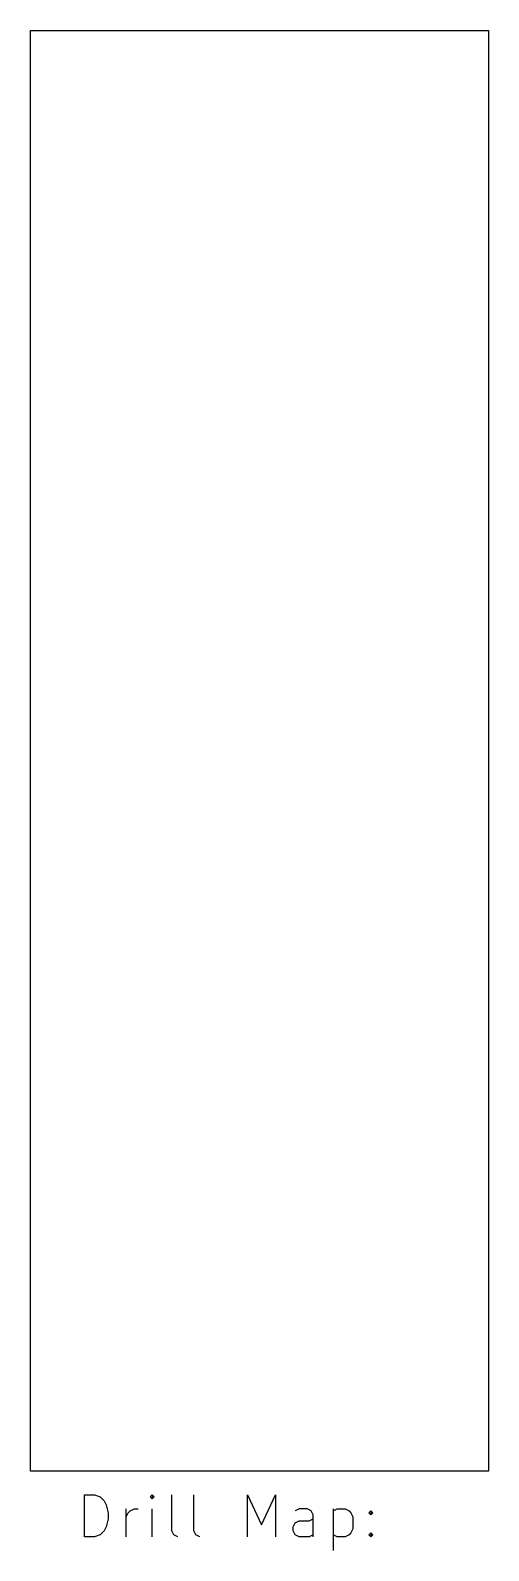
# Model space of a CAD drawing. Header units: millimetres. Extents: x 144 to 166, y -162.3 to -89.5.
import ezdxf

# ---------------------------------------------------------------- set-up
doc = ezdxf.new("R2010")
doc.units = ezdxf.units.MM
doc.layers.add('BLACK', color=250, linetype='CONTINUOUS')

msp = doc.modelspace()

# ---------------------------------------------------------------- linework, layer by layer
at = {"layer": 'BLACK', "linetype": 'CONTINUOUS'}
for p, q in [((144.035022, -89.5), (165.964977, -89.5)), ((144.035022, -158.519215), (144.035022, -89.5)), ((165.964977, -89.5), (165.964977, -158.519215)), ((165.964977, -158.519215), (144.035022, -158.519215)), ((146.61779, -161.659053), (146.61779, -159.659053)), ((146.61779, -159.659053), (147.09398, -159.659053)), ((147.09398, -159.659053), (147.379695, -159.754291)), ((147.379695, -159.754291), (147.570171, -159.944767)), ((147.570171, -159.944767), (147.665409, -160.135243)), ((147.665409, -160.135243), (147.760647, -160.516195)), ((149.855885, -159.659053), (149.760647, -159.754291)), ((149.760647, -159.754291), (149.855885, -159.849529)), ((149.951123, -159.754291), (149.855885, -159.659053)), ((149.855885, -159.659053), (149.855885, -159.849529)), ((149.855885, -159.849529), (149.951123, -159.754291)), ((150.808266, -161.373338), (150.808266, -159.659053)), ((151.855885, -161.373338), (151.855885, -159.659053)), ((154.427314, -161.659053), (154.427314, -159.659053)), ((154.427314, -159.659053), (155.093981, -161.087624)), ((155.093981, -161.087624), (155.760647, -159.659053)), ((155.760647, -159.659053), (155.760647, -161.659053)), ((147.760647, -160.80191), (147.665409, -161.182862)), ((147.760647, -160.516195), (147.760647, -160.80191)), ((148.61779, -161.659053), (148.61779, -160.325719)), ((148.61779, -160.706672), (148.713028, -160.516195)), ((148.713028, -160.516195), (148.808266, -160.420957)), ((148.808266, -160.420957), (148.998742, -160.325719)), ((148.998742, -160.325719), (149.189219, -160.325719)), ((149.855885, -161.659053), (149.855885, -160.325719)), ((156.903504, -160.325719), (156.713028, -160.420957)), ((156.713028, -160.992386), (156.903504, -160.897148)), ((157.284457, -160.325719), (156.903504, -160.325719)), ((156.903504, -160.897148), (157.379695, -160.897148)), ((157.474933, -160.420957), (157.284457, -160.325719)), ((157.379695, -160.897148), (157.570171, -160.80191)), ((157.570171, -160.611434), (157.474933, -160.420957)), ((157.570171, -161.659053), (157.570171, -160.611434)), ((158.522552, -160.325719), (158.522552, -162.325719)), ((158.522552, -160.420957), (158.713028, -160.325719)), ((158.713028, -160.325719), (159.093981, -160.325719)), ((159.093981, -160.325719), (159.284457, -160.420957)), ((159.284457, -160.420957), (159.379695, -160.516195)), ((159.379695, -160.516195), (159.474933, -160.706672)), ((159.474933, -160.706672), (159.474933, -161.2781)), ((160.236838, -160.516195), (160.332076, -160.420957)), ((160.332076, -160.611434), (160.236838, -160.516195)), ((160.332076, -160.420957), (160.427314, -160.516195)), ((160.332076, -160.420957), (160.332076, -160.611434)), ((160.427314, -160.516195), (160.332076, -160.611434)), ((147.09398, -161.659053), (146.61779, -161.659053)), ((147.379695, -161.563815), (147.09398, -161.659053)), ((147.570171, -161.373338), (147.379695, -161.563815)), ((147.665409, -161.182862), (147.570171, -161.373338)), ((150.903504, -161.563815), (150.808266, -161.373338)), ((151.09398, -161.659053), (150.903504, -161.563815)), ((151.951123, -161.563815), (151.855885, -161.373338)), ((152.141599, -161.659053), (151.951123, -161.563815)), ((156.61779, -161.182862), (156.713028, -160.992386)), ((156.61779, -161.373338), (156.61779, -161.182862)), ((156.713028, -161.563815), (156.61779, -161.373338)), ((156.903504, -161.659053), (156.713028, -161.563815)), ((157.379695, -161.659053), (156.903504, -161.659053)), ((157.570171, -161.563815), (157.379695, -161.659053)), ((158.713028, -161.659053), (158.522552, -161.563815)), ((159.093981, -161.659053), (158.713028, -161.659053)), ((159.284457, -161.563815), (159.093981, -161.659053)), ((159.379695, -161.468576), (159.284457, -161.563815)), ((159.474933, -161.2781), (159.379695, -161.468576)), ((160.236838, -161.563815), (160.332076, -161.468576)), ((160.332076, -161.659053), (160.236838, -161.563815)), ((160.332076, -161.468576), (160.427314, -161.563815)), ((160.332076, -161.468576), (160.332076, -161.659053)), ((160.427314, -161.563815), (160.332076, -161.659053))]:
    msp.add_line(p, q, dxfattribs=at)

doc.saveas('drawing.dxf')
